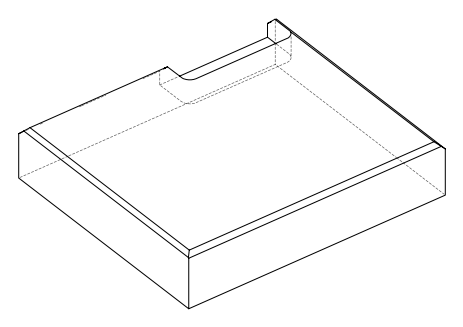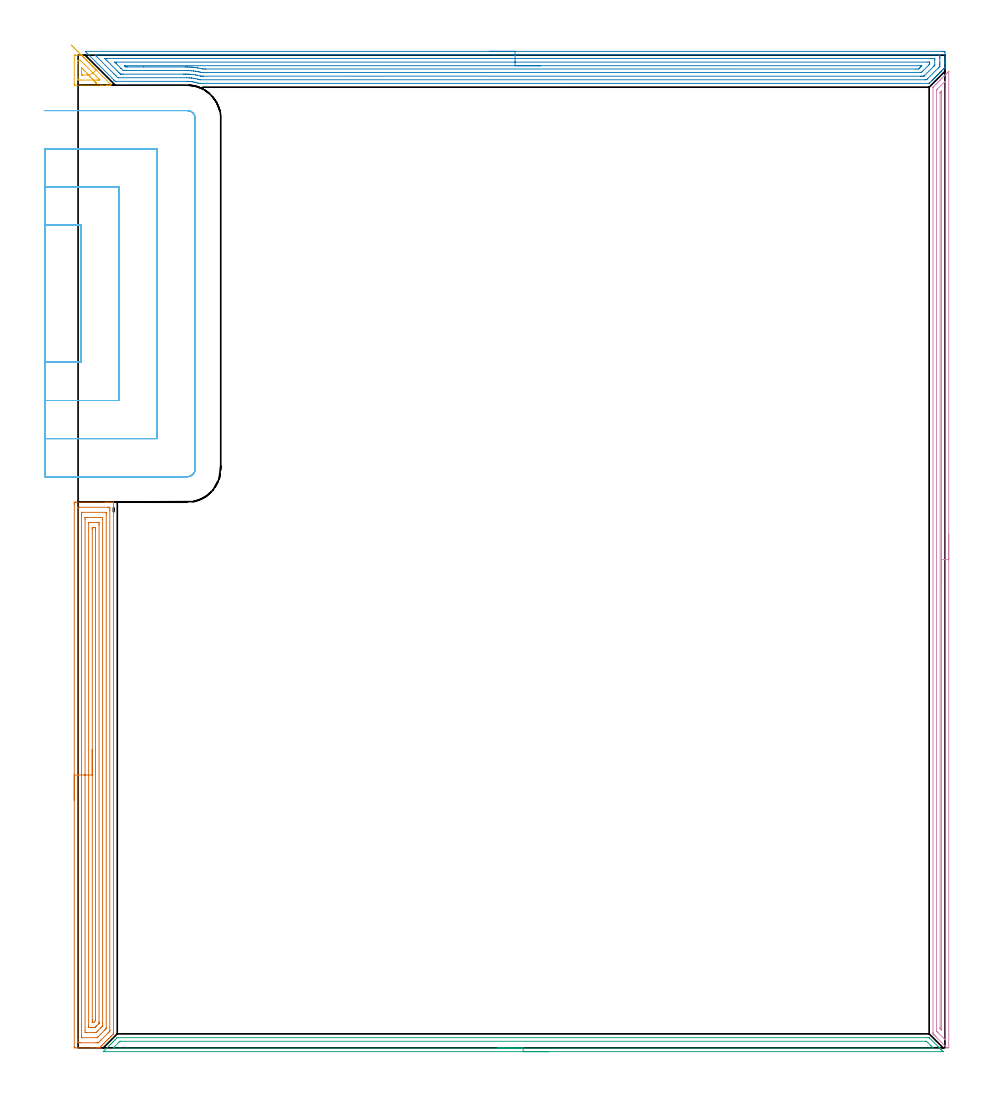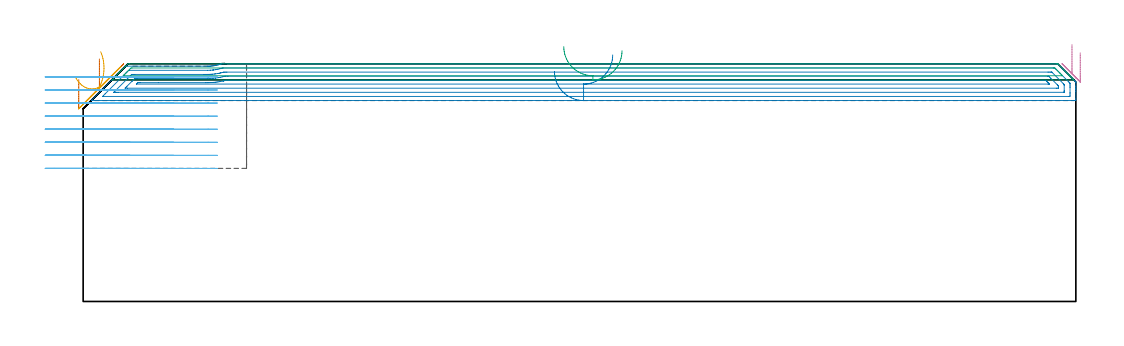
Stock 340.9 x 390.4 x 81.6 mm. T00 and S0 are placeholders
(PLAN: 6 operations, 1 tool changes, 60.1 min)
(1 AREA_MILL | FG_CHAMFER_SURFACE | UGT0205_001 | 10.5 min | 26312 mm3)
(2 AREA_MILL_1 | FG_CHAMFER_SURFACE_1 | UGT0205_001 | 13.44 min | 27036 mm3)
(3 AREA_MILL_2 | FG_CHAMFER_SURFACE_2 | UGT0205_001 | 5.4 min | 4955 mm3)
(4 AREA_MILL_3 | FG_CHAMFER_SURFACE_3 | UGT0205_001 | 9.24 min | 7244 mm3)
(5 AREA_MILL_4 | FG_CHAMFER_SURFACE_4 | UGT0205_001 | 0.56 min | 1386 mm3)
(6 MILL_SLOT | SLOT_PARTIAL_RECTANGULAR | UGT0201_094 | Follow Part, ap 5, ae 75% | 20.94 min | 325899 mm3)
(TOOL UGT0205_001 | Chamfer Mill 20 x 3 x 45 deg. | D20 FL50 Z2)
(TOOL UGT0201_094 | End mill 20 mm | D20 FL38 Z4)
(OP 1 AREA_MILL)
G17 G21 G94 G90
T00 M6
G54
G17 G0 G90 X-1.5 Y97.3 S1061 M3
G43 Z91.6 H0
Z76.2
G94 G1 Y97.338 Z75.328 F250.
Y97.452 Z74.464
Y97.641 Z73.612
Y97.903 Z72.78
Y98.237 Z71.974
Y98.64 Z71.2
Y99.108 Z70.464
Y99.64 Z69.772
Y100.229 Z69.129
Y100.872 Z68.54
Y101.564 Z68.009
Y102.3 Z67.54
Y103.074 Z67.137
Y103.88 Z66.803
Y104.712 Z66.541
Y105.564 Z66.352
Y106.428 Z66.238
Y107.3 Z66.2
Y213.675
X-1.499 Y213.99 Z66.201
X-1.494 Y214.562 Z66.204
X-1.492 Y214.593 Z66.206
X-0.923 Y214.6 Z66.774
X10.652 Z78.346
X11.216 Z78.912
X11.542 Z79.239
X12.106 Z79.802
X12.433 Z80.128
X13.087 Z80.786
X13.477 Z81.176
X13.854 Y214.593 Z81.545
X13.897 Y214.59 Z81.588
X13.9 Y214.436 Z81.6
Y5.967
X13.898 Y5.505 Z81.587
X13.786 Y5.385 Z81.484
X13.032 Y4.632 Z80.732
X12.73 Y4.328 Z80.425
X12.138 Y3.738 Z79.838
X11.839 Y3.437 Z79.535
X11.246 Y2.846 Z78.946
X10.949 Y2.547 Z78.644
X10.355 Y1.955 Z78.055
X10.058 Y1.656 Z77.754
X9.465 Y1.065 Z77.165
X9.168 Y0.766 Z76.863
X8.704 Y0.303 Z76.402
X8.564 Y0.164 Z76.263
X8.426 Y0.031 Z76.125
X8.402 Y0.01 Z76.101
X8.099 Y0. Z75.798
X7.744 Z75.444
X7.09 Z74.785
X5.873 Z73.57
X5.31 Z73.004
X-1.206 Y0.001 Z66.492
X-1.492 Y0.01 Z66.206
X-1.499 Y0.295 Z66.199
Y0.318
X-1.5 Y107.3 Z66.2
X-0.086 Z67.614
Y212.257
X-0.085 Y212.31 Z67.615
X-0.082 Y212.416 Z67.618
X-0.075 Y212.59 Z67.625
X-0.033 Y212.592 Z67.667
X0.464 Y212.599 Z68.164
X11.542 Z79.242
X12.041 Y212.597 Z79.741
X12.433 Y212.59 Z80.133
X12.479 Y212.204 Z80.179
X12.482 Y212.155 Z80.182
X12.486 Y211.311 Z80.186
Y211.258
X12.485 Y6.807 Z80.185
X12.484 Y6.754 Z80.184
X12.479 Y6.649 Z80.179
X12.468 Y6.53 Z80.168
X12.433 Y6.491 Z80.133
X12.174 Y6.226 Z79.874
X11.917 Y5.967 Z79.617
X11.73 Y5.779 Z79.43
X9.055 Y3.105 Z76.755
X8.346 Y2.396 Z76.046
X8.162 Y2.214 Z75.862
X7.981 Y2.039 Z75.681
X7.948 Y2.01 Z75.648
X7.919 Y2.006 Z75.619
X7.857 Y2.003 Z75.557
X7.733 Y2.001 Z75.433
X7.485 Y2. Z75.185
X0.858 Y2.001 Z68.558
X0.359 Y2.003 Z68.059
X-0.033 Y2.01 Z67.667
X-0.079 Y2.396 Z67.621
X-0.082 Y2.445 Z67.618
X-0.086 Y3.289 Z67.614
Y3.342
Y107.3
X1.328 Z69.028
X1.329 Y209.946 Z69.029
X1.33 Y210.418 Z69.03
X1.332 Y210.523 Z69.032
X1.335 Y210.574 Z69.035
X1.339 Y210.59 Z69.039
X1.386 Y210.593 Z69.086
X1.568 Y210.599 Z69.268
X10.833 Z78.533
X10.954 Y210.596 Z78.654
X11.049 Y210.59 Z78.749
X11.066 Y210.587 Z78.766
X11.068 Y210.581 Z78.768
X11.07 Y210.559 Z78.77
X11.071 Y210.418 Z78.771
X11.072 Y209.998 Z78.772
X11.071 Y7.753 Z78.771
X11.069 Y7.648 Z78.769
X11.066 Y7.596 Z78.766
X11.063 Y7.575 Z78.763
X11.049 Y7.558 Z78.749
X10.951 Y7.453 Z78.651
X10.652 Y7.151 Z78.352
X10.507 Y7.006 Z78.207
X7.832 Y4.331 Z75.532
X7.682 Y4.182 Z75.382
X7.563 Y4.065 Z75.263
X7.518 Y4.025 Z75.218
X7.5 Y4.011 Z75.2
X7.452 Y4.008 Z75.152
X7.27 Y4.001 Z74.97
X1.567 Z69.267
X1.446 Y4.003 Z69.146
X1.35 Y4.01 Z69.05
X1.334 Y4.013 Z69.034
X1.332 Y4.019 Z69.032
X1.33 Y4.041 Z69.03
X1.329 Y4.182 Z69.029
Y4.602
X1.328 Y107.3 Z69.028
X2.743 Z70.443
Y207.74
X2.747 Y208.524 Z70.447
X2.749 Y208.577 Z70.449
X2.756 Y208.59 Z70.456
X2.779 Y208.593 Z70.479
X2.886 Y208.597 Z70.586
X3.1 Y208.599 Z70.8
X3.529 Y208.6 Z71.229
X8.904 Z76.604
X9.314 Y208.597 Z77.014
X9.518 Y208.594 Z77.218
X9.62 Y208.59 Z77.32
X9.651 Y208.578 Z77.351
X9.657 Y207.74 Z77.357
Y9.538
X9.653 Y8.755 Z77.353
X9.65 Y8.646 Z77.35
X9.642 Y8.603 Z77.342
X9.602 Y8.558 Z77.302
X9.53 Y8.482 Z77.23
X9.421 Y8.37 Z77.121
X9.283 Y8.232 Z76.983
X8.871 Y7.82 Z76.571
X7.911 Y6.86 Z75.611
X7.499 Y6.45 Z75.199
X7.09 Y6.048 Z74.79
X7.048 Y6.009 Z74.748
X6.167 Y6. Z73.867
X3.496 Z71.196
X3.086 Y6.003 Z70.786
X2.882 Y6.006 Z70.582
X2.78 Y6.01 Z70.48
X2.749 Y6.022 Z70.449
X2.743 Y6.86 Z70.443
Y107.3
X4.157 Z71.857
Y206.217
X4.159 Y206.481 Z71.859
X4.162 Y206.555 Z71.862
X4.165 Y206.591 Z71.865
X4.179 Y206.593 Z71.879
X4.258 Y206.597 Z71.958
X4.419 Y206.6 Z72.119
X4.666 Z72.366
X7.337 Z75.037
X7.981 Y206.599 Z75.681
X8.23 Y206.597 Z75.93
X8.239 Y206.589 Z75.939
X8.241 Y206.586 Z75.941
X8.243 Y205.954 Z75.943
Y205.692
Y10.168
X8.242 Y9.853 Z75.942
X8.238 Y9.696 Z75.938
X8.236 Y9.66 Z75.936
X8.217 Y9.627 Z75.917
X8.138 Y9.538 Z75.838
X8.06 Y9.459 Z75.76
X7.981 Y9.379 Z75.681
X7.247 Y8.646 Z74.947
X7.09 Y8.489 Z74.79
X6.721 Y8.123 Z74.421
X6.646 Y8.052 Z74.346
X6.599 Y8.011 Z74.299
X6.521 Y8.008 Z74.221
X6.2 Y8.002 Z73.9
X5.953 Y8. Z73.653
X5.063 Z72.763
X4.419 Y8.001 Z72.119
X4.17 Y8.003 Z71.87
X4.161 Y8.011 Z71.861
X4.159 Y8.014 Z71.859
X4.157 Y8.646 Z71.857
Y8.909
Y107.3
X5.571 Z73.271
Y203.907
X5.572 Y204.169 Z73.272
X5.575 Y204.484 Z73.275
X5.578 Y204.561 Z73.278
X5.581 Y204.59 Z73.281
X5.627 Y204.593 Z73.327
X5.772 Y204.598 Z73.472
X6.2 Y204.599 Z73.9
X6.664 Y204.597 Z74.364
X6.797 Y204.59 Z74.497
X6.822 Y204.585 Z74.522
X6.824 Y204.539 Z74.524
X6.827 Y204.433 Z74.527
X6.828 Y204.169 Z74.528
X6.829 Y203.538 Z74.529
X6.828 Y11.587 Z74.528
X6.827 Y11.324 Z74.527
X6.823 Y10.699 Z74.523
X6.576 Y10.431 Z74.276
X6.389 Y10.241 Z74.089
X6.2 Y10.055 Z73.9
X6.16 Y10.019 Z73.86
X6.121 Y10.01 Z73.821
X6.025 Y10.007 Z73.725
X5.736 Y10.003 Z73.436
X5.603 Y10.01 Z73.303
X5.578 Y10.015 Z73.278
X5.576 Y10.061 Z73.276
X5.573 Y10.167 Z73.273
X5.572 Y10.431 Z73.272
X5.571 Y11.062 Z73.271
Y107.3
Y108.172 Z73.309
Y109.036 Z73.423
Y109.888 Z73.612
Y110.72 Z73.874
Y111.526 Z74.208
Y112.3 Z74.611
Y113.036 Z75.08
Y113.728 Z75.611
Y114.371 Z76.2
Y114.96 Z76.843
Y115.492 Z77.535
Y115.96 Z78.271
Y116.363 Z79.045
Y116.697 Z79.851
Y116.959 Z80.683
Y117.148 Z81.535
Y117.262 Z82.4
Y117.3 Z83.271
G0 Z91.6
M5
M2
(OP 2 AREA_MILL_1)
G17 G21 G94 G90
T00 M6
G54
G17 G0 G90 X161.85 Y391.9 S1061 M3
G43 Z91.6 H0
Z79.
G94 G1 X161.888 Z78.128 F250.
X162.002 Z77.264
X162.191 Z76.412
X162.453 Z75.58
X162.787 Z74.774
X163.19 Z74.
X163.659 Z73.264
X164.19 Z72.572
X164.779 Z71.929
X165.422 Z71.34
X166.114 Z70.809
X166.85 Z70.34
X167.624 Z69.937
X168.43 Z69.603
X169.262 Z69.341
X170.114 Z69.152
X170.978 Z69.038
X171.85 Z69.
X339.743
X340.28 Y391.898 Z69.002
X340.81 Y391.894 Z69.004
X340.892 Y391.891 Z69.006
X340.9 Y391.367 Z69.529
Y388.705 Z72.189
Y388.163 Z72.734
Y387.818 Z73.078
Y387.276 Z73.621
Y386.931 Z73.964
Y385.637 Z75.262
X340.899 Y385.6 Z75.298
X340.897 Y385.508 Z75.389
X340.875 Y385.478 Z75.42
X340.62 Y385.22 Z75.68
X340.495 Y385.095 Z75.805
X340.114 Y384.713 Z76.184
X339.626 Y384.226 Z76.674
X339.386 Y383.985 Z76.913
X339.228 Y383.825 Z77.07
X339.069 Y383.668 Z77.23
X338.939 Y383.538 Z77.36
X338.784 Y383.382 Z77.513
X338.629 Y383.228 Z77.67
X338.492 Y383.091 Z77.806
X338.34 Y382.938 Z77.957
X338.188 Y382.787 Z78.111
X338.046 Y382.645 Z78.253
X337.897 Y382.495 Z78.401
X337.748 Y382.347 Z78.551
X337.599 Y382.198 Z78.7
X337.453 Y382.051 Z78.845
X337.307 Y381.906 Z78.992
X337.152 Y381.751 Z79.147
X337.009 Y381.607 Z79.288
X336.867 Y381.465 Z79.432
X336.705 Y381.304 Z79.593
X336.566 Y381.164 Z79.732
X336.426 Y381.025 Z79.873
X336.259 Y380.858 Z80.04
X336.122 Y380.72 Z80.176
X335.985 Y380.584 Z80.313
X335.812 Y380.411 Z80.487
X334.918 Y379.517 Z81.38
X334.752 Y379.356 Z81.541
X334.695 Y379.304 Z81.589
X334.472 Y379.3 Z81.6
X48.039 Y379.307 Z81.593
X47.428 Z81.583
X47.377 Y379.315 Z81.576
X47.203 Y379.372 Z81.523
X46.827 Y379.496 Z81.401
X46.379 Y379.627 Z81.27
X46.31 Y379.645 Z81.252
X45.933 Y379.74 Z81.158
X45.486 Y379.838 Z81.06
X45.04 Y379.918 Z80.979
X44.572 Y379.987 Z80.912
X44.147 Y380.034 Z80.863
X43.7 Y380.067 Z80.825
X43.629 Y380.07 Z80.821
X43.313 Y380.086 Z80.808
X43.254 Y380.089 Z80.805
X43.075 Y380.09 Z80.797
X42.761 Y380.098 Z80.801
X15.036 Y380.1 Z80.8
X14.599 Y380.106 Z80.792
X14.534 Y380.168 Z80.73
X14.18 Y380.519 Z80.38
X14.143 Y380.557 Z80.342
X2.974 Y391.726 Z69.172
X2.891 Y391.811 Z69.087
X2.814 Y391.891 Z69.005
X2.93 Y391.898 Z69.002
X2.974 Y391.9 Z69.
X171.85
Y390.486 Z70.414
X338.487
X338.89 Y390.48 Z70.42
X338.897 Y390.078 Z70.822
X338.899 Y389.593 Z71.307
X338.9 Y389.188 Z71.712
Y387.414 Z73.486
X338.899 Y386.931 Z73.969
X338.898 Y386.528 Z74.372
X338.89 Y386.044 Z74.856
X338.884 Y385.946 Z74.954
X338.823 Y385.879 Z75.021
X338.742 Y385.795 Z75.105
X338.492 Y385.542 Z75.358
X338.299 Y385.349 Z75.551
X334.025 Y381.076 Z79.824
X333.844 Y380.899 Z80.001
X333.658 Y380.72 Z80.18
X333.131 Y380.714 Z80.186
X48.097 Y380.721 Z80.179
X47.875 Y380.728 Z80.172
X47.612 Y380.801 Z80.099
X47.203 Y380.913 Z79.987
X46.937 Y380.984 Z79.916
X46.31 Y381.132 Z79.768
X45.79 Y381.237 Z79.663
X45.416 Y381.302 Z79.598
X44.733 Y381.399 Z79.501
X44.621 Y381.412 Z79.488
X44.523 Y381.421 Z79.479
X43.757 Y381.481 Z79.419
X43.629 Y381.487 Z79.413
X42.757 Y381.513 Z79.387
X15.93 Y381.515 Z79.385
X15.836 Y381.517 Z79.383
X15.654 Y381.521 Z79.379
X15.554 Y381.607 Z79.293
X15.036 Y382.115 Z78.785
X14.655 Y382.495 Z78.405
X14.143 Y383.007 Z77.893
X7.558 Y389.593 Z71.307
X6.995 Y390.159 Z70.741
X6.682 Y390.48 Z70.42
X6.989 Y390.486 Z70.414
X171.85
Y389.072 Z71.828
X336.705 Y389.071 Z71.829
X336.828 Y389.069 Z71.831
X336.872 Y389.067 Z71.833
X336.889 Y389.065 Z71.835
X336.892 Y389.027 Z71.873
X336.896 Y388.899 Z72.001
X336.899 Y388.705 Z72.195
X336.9 Y388.512 Z72.388
X336.899 Y386.739 Z74.161
X336.894 Y386.545 Z74.355
X336.89 Y386.418 Z74.482
X336.843 Y386.354 Z74.546
X336.705 Y386.206 Z74.694
X336.624 Y386.124 Z74.776
X336.545 Y386.044 Z74.856
X332.744 Y382.243 Z78.657
X332.67 Y382.172 Z78.728
X332.639 Y382.145 Z78.755
X332.625 Y382.136 Z78.764
X332.601 Y382.134 Z78.766
X332.238 Y382.13 Z78.77
X331.713 Y382.129 Z78.771
X331.344
X49.352 Y382.136 Z78.764
X48.99 Y382.137 Z78.763
X48.454 Y382.14 Z78.76
X48.28 Y382.143 Z78.757
X48.097 Y382.189 Z78.711
X47.306 Y382.393 Z78.507
X47.203 Y382.418 Z78.482
X46.874 Y382.495 Z78.405
X46.31 Y382.605 Z78.295
X46.174 Y382.63 Z78.27
X45.416 Y382.742 Z78.158
X45.128 Y382.781 Z78.119
X44.523 Y382.841 Z78.059
X44.144 Y382.871 Z78.029
X43.629 Y382.899 Z78.001
X43.208 Y382.913 Z77.987
X42.736 Y382.921 Z77.979
X42.302 Y382.925 Z77.975
X41.842 Y382.927 Z77.973
X41.406
X17.717 Y382.929 Z77.971
X17.279 Y382.93 Z77.97
X16.823 Y382.933 Z77.967
X16.676 Y382.935 Z77.965
X16.525 Y383.083 Z77.817
X16.219 Y383.382 Z77.518
X15.93 Y383.669 Z77.231
X15.33 Y384.269 Z76.631
X11.462 Y388.137 Z72.763
X10.896 Y388.705 Z72.195
X10.569 Y389.038 Z71.862
X10.552 Y389.065 Z71.835
X10.569 Y389.066 Z71.834
X11.095 Y389.07 Z71.83
X11.462 Y389.071 Z71.829
X11.987 Y389.072 Z71.828
X171.85
Y387.657 Z73.243
X334.187
X334.801 Y387.654 Z73.246
X334.871 Y387.652 Z73.248
X334.887 Y387.651 Z73.249
X334.891 Y387.634 Z73.266
X334.895 Y387.582 Z73.318
X334.898 Y387.371 Z73.529
X334.9 Y386.949 Z73.951
X334.899 Y386.931 Z73.969
X334.894 Y386.877 Z74.023
X334.89 Y386.852 Z74.048
X334.87 Y386.828 Z74.072
X334.79 Y386.742 Z74.158
X334.664 Y386.613 Z74.287
X334.505 Y386.454 Z74.446
X332.279 Y384.228 Z76.672
X331.834 Y383.783 Z77.117
X331.669 Y383.621 Z77.279
X331.607 Y383.564 Z77.336
X331.59 Y383.551 Z77.349
X331.572 Y383.548 Z77.352
X331.527 Y383.545 Z77.355
X331.344 Y383.543 Z77.357
X331.182
X49.715 Y383.55 Z77.35
X48.99 Y383.552 Z77.348
X48.817 Y383.554 Z77.346
X48.639 Y383.561 Z77.339
X48.097 Y383.692 Z77.208
X47.686 Y383.789 Z77.111
X47.203 Y383.893 Z77.007
X46.567 Y384.014 Z76.886
X46.31 Y384.055 Z76.845
X45.513 Y384.173 Z76.727
X45.416 Y384.184 Z76.716
X44.546 Y384.269 Z76.631
X44.523 Y384.271 Z76.629
X43.629 Y384.32 Z76.58
X43.576 Y384.322 Z76.578
X42.736 Y384.34 Z76.56
X42.664
X18.536 Y384.343 Z76.557
X17.717 Y384.35 Z76.55
X16.893 Y385.156 Z75.744
X16.823 Y385.225 Z75.675
X15.036 Y387.012 Z73.888
X14.684 Y387.367 Z73.533
X14.512 Y387.544 Z73.356
X14.429 Y387.631 Z73.269
X14.419 Y387.651 Z73.249
X15.199 Y387.657 Z73.243
X171.85
Y386.243 Z74.657
X331.344
X331.545 Y386.242 Z74.658
X331.679 Y386.24 Z74.66
X331.785 Y386.236 Z74.664
X331.821 Y386.23 Z74.67
X331.788 Y386.195 Z74.705
X331.643 Y386.044 Z74.856
X331.495 Y385.894 Z75.006
X331.344 Y385.742 Z75.158
X331.05 Y385.449 Z75.451
X330.753 Y385.156 Z75.744
X330.599 Y385.009 Z75.891
X330.546 Y384.964 Z75.936
X329.557 Y384.957 Z75.943
X50.077 Y384.964 Z75.936
X49.884 Y384.965 Z75.935
X49.177 Y384.971 Z75.929
X48.99 Y384.976 Z75.924
X48.23 Y385.156 Z75.744
X48.097 Y385.185 Z75.715
X48.06 Y385.193 Z75.707
X47.203 Y385.357 Z75.543
X46.956 Y385.402 Z75.498
X46.31 Y385.498 Z75.402
X45.908 Y385.555 Z75.345
X45.416 Y385.607 Z75.293
X44.914 Y385.655 Z75.245
X44.523 Y385.683 Z75.217
X43.959 Y385.716 Z75.184
X43.629 Y385.73 Z75.17
X43.035 Y385.746 Z75.154
X42.736 Y385.751 Z75.149
X42.133 Y385.755 Z75.145
X25.825 Y385.756 Z75.144
X19.504 Y385.758 Z75.142
X18.895 Y385.761 Z75.139
X18.76 Y385.764 Z75.136
X18.61 Y385.896 Z75.004
X18.459 Y386.044 Z74.856
X18.307 Y386.2 Z74.7
X18.274 Y386.236 Z74.664
X18.29 Y386.238 Z74.662
X18.343 Y386.241 Z74.659
X18.41 Y386.243 Z74.657
X171.85
X172.722 Z74.695
X173.587 Z74.809
X174.438 Z74.998
X175.27 Z75.26
X176.076 Z75.594
X176.85 Z75.997
X177.586 Z76.465
X178.278 Z76.996
X178.921 Z77.586
X179.51 Z78.229
X180.042 Z78.921
X180.51 Z79.657
X180.913 Z80.431
X181.247 Z81.237
X181.509 Z82.069
X181.698 Z82.92
X181.812 Z83.785
X181.85 Z84.657
G0 Z91.6
M5
M2
(OP 3 AREA_MILL_2)
G17 G21 G94 G90
T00 M6
G54
G17 G0 G90 X185.05 Y-1.5 S1061 M3
G43 Z91.6 H0
Z86.1
G94 G1 X185.012 Z85.228 F250.
X184.898 Z84.364
X184.709 Z83.512
X184.447 Z82.68
X184.113 Z81.874
X183.71 Z81.1
X183.241 Z80.364
X182.71 Z79.672
X182.121 Z79.029
X181.478 Z78.44
X180.786 Z77.908
X180.05 Z77.44
X179.276 Z77.037
X178.47 Z76.703
X177.638 Z76.441
X176.786 Z76.252
X175.921 Z76.138
X175.05 Z76.1
X10.082 Y-1.499 Z76.101
X10.038 Y-1.498 Z76.102
X9.915 Y-1.491 Z76.106
X9.99 Y-1.412 Z76.186
X10.082 Y-1.317 Z76.281
X11.115 Y-0.285 Z77.315
X12.205 Y0.806 Z78.404
X12.317 Y0.919 Z78.515
X12.65 Y1.25 Z78.85
X12.863 Y1.463 Z79.063
X13.093 Y1.694 Z79.292
X13.211 Y1.813 Z79.409
X13.577 Y2.177 Z79.777
X13.736 Y2.337 Z79.936
X14.274 Y2.876 Z80.471
X14.553 Y3.153 Z80.753
X14.61 Y3.21 Z80.81
X15.325 Y3.925 Z81.523
X15.405 Y4.002 Z81.58
X15.894 Y4. Z81.6
X334.206
X334.695 Y4.002 Z81.58
X334.776 Y3.925 Z81.523
X338.191 Y0.511 Z78.107
X338.297 Y0.403 Z78.003
X338.379 Y0.321 Z77.921
X338.487 Y0.215 Z77.811
X338.59 Y0.11 Z77.71
X338.677 Y0.023 Z77.623
X338.783 Y-0.081 Z77.515
X338.884 Y-0.184 Z77.416
X338.975 Y-0.275 Z77.325
X339.078 Y-0.377 Z77.219
X339.177 Y-0.477 Z77.123
X339.273 Y-0.573 Z77.027
X339.374 Y-0.672 Z76.924
X339.471 Y-0.77 Z76.829
X339.571 Y-0.871 Z76.729
X339.67 Y-0.968 Z76.628
X340.112 Y-1.412 Z76.188
X340.167 Y-1.47 Z76.129
X340.183 Y-1.494 Z76.104
X340.167 Y-1.5 Z76.1
X175.05
Y-0.086 Z77.514
X14.11
X13.781 Y-0.081 Z77.519
X13.939 Y0.085 Z77.685
X14.105 Y0.256 Z77.856
X15.894 Y2.044 Z79.644
X16.165 Y2.311 Z79.911
X16.442 Y2.581 Z80.181
X16.783 Y2.586 Z80.186
X333.307
X333.658 Y2.581 Z80.181
X334.206 Y2.043 Z79.643
X335.444 Y0.806 Z78.406
X335.994 Y0.253 Z77.853
X336.319 Y-0.081 Z77.519
X335.999 Y-0.086 Z77.514
X175.05
X174.178 Z77.552
X173.313 Z77.666
X172.462 Z77.855
X171.63 Z78.117
X170.824 Z78.451
X170.05 Z78.854
X169.314 Z79.323
X168.622 Z79.854
X167.979 Z80.443
X167.389 Z81.086
X166.858 Z81.778
X166.39 Z82.514
X165.987 Z83.288
X165.653 Z84.094
X165.391 Z84.926
X165.202 Z85.778
X165.088 Z86.643
X165.05 Z87.514
G0 Z91.6
M5
M2
(OP 4 AREA_MILL_3)
G17 G21 G94 G90
T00 M6
G54
G17 G0 G90 X342.4 Y202. S1061 M3
G43 Z91.6 H0
Z85.4
G94 G1 Y201.962 Z84.528 F250.
Y201.848 Z83.664
Y201.659 Z82.812
Y201.397 Z81.98
Y201.063 Z81.174
Y200.66 Z80.4
Y200.191 Z79.664
Y199.66 Z78.972
Y199.071 Z78.329
Y198.428 Z77.74
Y197.736 Z77.208
Y197. Z76.74
Y196.226 Z76.337
Y195.42 Z76.003
Y194.588 Z75.741
Y193.736 Z75.552
Y192.872 Z75.438
Y192. Z75.4
Y0.183
X342.398 Y0.111 Z75.402
X342.391 Y0.001 Z75.405
X341.75 Z76.048
X341.725 Y0.003 Z76.073
X341.704 Y0.007 Z76.093
X341.665 Y0.034 Z76.133
X341.504 Y0.194 Z76.292
X340.771 Y0.929 Z77.029
X337.537 Y4.162 Z80.261
X337.492 Y4.208 Z80.307
X337.29 Y4.409 Z80.509
X337.243 Y4.456 Z80.554
X337.194 Y4.506 Z80.605
X337. Y4.699 Z80.799
X336.949 Y4.75 Z80.848
X336.896 Y4.804 Z80.903
X336.711 Y4.989 Z81.088
X336.655 Y5.044 Z81.142
X336.597 Y5.102 Z81.201
X336.269 Y5.431 Z81.53
X336.213 Y5.49 Z81.587
X336.207 Y5.5 Z81.593
X336.2 Y5.996 Z81.6
Y377.557
X336.204 Y377.796 Z81.59
X336.208 Y377.811 Z81.586
X336.403 Y378.004 Z81.395
X336.522 Y378.122 Z81.278
X337.096 Y378.698 Z80.7
X337.298 Y378.898 Z80.501
X337.368 Y378.968 Z80.432
X337.977 Y379.579 Z79.819
X338.214 Y379.814 Z79.586
X338.859 Y380.461 Z78.937
X339.06 Y380.66 Z78.74
X339.087 Y380.687 Z78.713
X339.741 Y381.342 Z78.056
X339.906 Y381.506 Z77.894
X339.981 Y381.581 Z77.819
X340.623 Y382.224 Z77.175
X340.752 Y382.352 Z77.048
X340.875 Y382.475 Z76.925
X341.063 Y382.665 Z76.734
X341.172 Y382.773 Z76.625
X341.769 Y383.369 Z76.03
X341.945 Y383.546 Z75.852
X342.322 Y383.922 Z75.477
X342.366 Y383.965 Z75.433
X342.386 Y383.981 Z75.413
X342.393 Y383.983 Z75.407
X342.398 Y383.973 Z75.402
X342.4 Y383.965 Z75.4
Y383.961
Y192.
X340.986 Z76.814
X340.985 Y3.313 Z76.815
X340.984 Y3.204 Z76.816
X340.983 Y3.178 Z76.817
X340.982 Y3.177 Z76.818
X340.975 Y3.18 Z76.825
X340.95 Y3.201 Z76.85
X340.927 Y3.223 Z76.873
X338.154 Y5.996 Z79.646
X337.882 Y6.271 Z79.918
X337.698 Y6.46 Z80.102
X337.632 Y6.53 Z80.168
X337.621 Y6.56 Z80.179
X337.619 Y6.608 Z80.181
X337.615 Y6.811 Z80.185
Y376.215
X337.619 Y376.623 Z80.181
X337.621 Y376.724 Z80.179
X337.627 Y376.766 Z80.173
X337.653 Y376.794 Z80.147
X337.748 Y376.895 Z80.052
X337.959 Y377.11 Z79.841
X340.855 Y380.004 Z76.945
X340.953 Y380.097 Z76.847
X340.972 Y380.112 Z76.828
X340.979 Y380.115 Z76.821
X340.98 Y380.076 Z76.82
X340.985 Y379.872 Z76.815
X340.986 Y192. Z76.814
X339.572 Z78.228
X339.571 Y7.51 Z78.229
X339.568 Y7.234 Z78.232
X339.565 Y7.053 Z78.235
X339.563 Y7.047 Z78.237
X339.551 Y7.056 Z78.249
X339.517 Y7.085 Z78.283
X339.459 Y7.141 Z78.341
X339.3 Y7.301 Z78.5
X339.063 Y7.547 Z78.737
X339.035 Y7.576 Z78.765
X339.033 Y7.62 Z78.767
X339.03 Y7.693 Z78.77
X339.029 Y7.785 Z78.771
Y8.06
Y375.321
X339.03 Y375.595 Z78.77
X339.033 Y375.688 Z78.767
X339.035 Y375.718 Z78.765
X339.046 Y375.735 Z78.754
X339.078 Y375.772 Z78.722
X339.3 Y376. Z78.5
X339.407 Y376.107 Z78.393
X339.516 Y376.215 Z78.284
X339.538 Y376.234 Z78.262
X339.56 Y376.251 Z78.24
X339.565 Y376.215 Z78.235
X339.569 Y376.046 Z78.231
X339.571 Y375.941 Z78.229
X339.572 Y192. Z78.228
Y191.128 Z78.266
Y190.263 Z78.38
Y189.412 Z78.569
Y188.58 Z78.831
Y187.774 Z79.165
Y187. Z79.568
Y186.264 Z80.037
Y185.572 Z80.568
Y184.929 Z81.157
Y184.34 Z81.801
Y183.808 Z82.493
Y183.34 Z83.228
Y182.937 Z84.002
Y182.603 Z84.808
Y182.341 Z85.64
Y182.152 Z86.492
Y182.038 Z87.357
Y182. Z88.228
G0 Z91.6
M5
M2
(OP 5 AREA_MILL_4)
G17 G21 G94 G90
T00 M6
G54
G17 G0 G90 X-2.74 Y394.442 S1061 M3
G43 Z91.6 H0
Z77.204
G94 G1 X-2.362 Y394.064 Z76.514 F250.
X-1.944 Y393.645 Z75.874
X-1.487 Y393.189 Z75.287
X-0.996 Y392.698 Z74.759
X-0.474 Y392.176 Z74.294
X0.075 Y391.627 Z73.895
X0.646 Y391.056 Z73.565
X1.235 Y390.467 Z73.306
X1.838 Y389.864 Z73.121
X2.45 Y389.252 Z73.011
X3.066 Y388.636 Z72.977
X3.682 Y388.02 Z73.02
X4.293 Y387.408 Z73.137
X4.895 Y386.807 Z73.33
X5.482 Y386.219 Z73.596
X6.051 Y385.651 Z73.934
X6.597 Y385.105 Z74.34
X7.116 Y384.586 Z74.812
X12.538 Y379.163 Z80.235
X12.675 Y379.025 Z80.371
X12.922 Y378.769 Z80.622
X12.917 Y378.719 Z80.617
X12.905 Y378.669 Z80.604
X12.885 Y378.61 Z80.583
X12.813 Y378.6 Z80.512
X12.517 Z80.216
X11.964 Z79.663
X11.49 Z79.186
X11.254 Z78.95
X9.476 Z77.174
X8.825 Z76.519
X-1.276 Y378.601 Z66.421
X-1.491 Y378.61 Z66.205
X-1.499 Y378.824 Z66.199
X-1.5 Y379.163 Z66.2
Y390.112
X-1.497 Y390.281 Z66.203
X-1.491 Y390.398 Z66.206
X-1.186 Y390.4 Z66.511
X-0.949 Z66.747
X0.65 Z68.35
X1.272 Z68.972
X1.295 Z68.994
X1.302 Y390.398 Z69.001
X1.568 Y390.133 Z69.266
X1.716 Y389.985 Z69.413
X7.116 Y384.586 Z74.812
X7.028 Y384.5 Z74.728
X5.89 Y383.36 Z73.59
X7.048 Y382.203 Z74.748
X7.419 Y381.832 Z75.119
X7.936 Y381.31 Z75.636
X8.297 Y380.942 Z75.997
X8.6 Y380.61 Z76.3
X8.275 Y380.603 Z75.975
X7.936 Y380.601 Z75.636
X7.389 Y380.6 Z75.089
X0.828 Y380.601 Z68.528
X0.278 Y380.603 Z67.978
X-0.061 Y380.61 Z67.639
X-0.084 Y380.942 Z67.616
X-0.085 Y380.966 Z67.615
X-0.086 Y381.832 Z67.614
Y387.168
X-0.084 Y388.058 Z67.616
Y388.081
X-0.061 Y388.39 Z67.639
X0.276 Y388.395 Z67.976
X0.828 Y388.39 Z68.528
X1.182 Y388.058 Z68.882
X1.716 Y387.532 Z69.416
X2.082 Y387.168 Z69.782
X2.605 Y386.646 Z70.305
X5.89 Y383.36 Z73.59
X4.186 Y382.61 Z71.886
X4.138 Y382.606 Z71.838
X3.977 Y382.602 Z71.677
X3.735 Y382.6 Z71.435
X3.614 Z71.314
X1.837 Z69.537
X1.716 Y382.601 Z69.416
X1.595 Y382.603 Z69.295
X1.355 Y382.61 Z69.055
X1.334 Y382.62 Z69.034
X1.332 Y382.633 Z69.032
X1.33 Y382.666 Z69.03
X1.329 Y382.721 Z69.029
Y383.109
X1.33 Y384.887 Z69.03
X1.334 Y385.389 Z69.034
X1.335 Y385.44 Z69.035
X1.401 Y385.389 Z69.101
X1.716 Y385.081 Z69.416
X2.301 Y384.5 Z70.001
X2.605 Y384.196 Z70.305
X3.494 Y383.307 Z71.194
X4.079 Y382.721 Z71.779
X4.163 Y382.635 Z71.863
X4.186 Y382.61 Z71.886
X4.658 Y382.09 Z72.403
X5.097 Y381.606 Z72.98
X5.502 Y381.16 Z73.612
X5.868 Y380.757 Z74.294
X6.192 Y380.4 Z75.021
X6.473 Y380.091 Z75.787
X6.707 Y379.833 Z76.586
X6.894 Y379.627 Z77.413
X7.032 Y379.475 Z78.261
X7.12 Y379.378 Z79.124
X7.156 Y379.338 Z79.995
X7.142 Y379.354 Z80.867
X7.076 Y379.426 Z81.734
X6.96 Y379.554 Z82.589
X6.795 Y379.736 Z83.426
X6.581 Y379.972 Z84.238
X6.32 Y380.259 Z85.019
X6.014 Y380.596 Z85.764
G0 Z91.6
M5
M2
(OP 6 MILL_SLOT)
G17 G21 G94 G90
T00 M6
G54
G17 G0 G90 X-13. Y269.6 S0 M3
G43 Z91.6 H0
Z77.113
G94 G1 X-10. F250.
X1.1 F500.
Y323.6
X-10.
X-13. F250.
Y254.6
X-10.
X16.1 F500.
Y338.6
X-10.
X-13. F250.
Y239.6
X-10.
X31.1 F500.
Y353.6
X-10.
X-13. F250.
Y224.6
X-10.
X42.9 F500.
G3 X46.1 Y227.8 R3.2
G1 Y365.4
G3 X42.9 Y368.6 R3.2
G1 X-10.
X-13. F250.
G0 Y269.6 Z72.625
G1 X-10.
X1.1 F500.
Y323.6
X-10.
X-13. F250.
Y254.6
X-10.
X16.1 F500.
Y338.6
X-10.
X-13. F250.
Y239.6
X-10.
X31.1 F500.
Y353.6
X-10.
X-13. F250.
Y224.6
X-10.
X42.9 F500.
G3 X46.1 Y227.8 R3.2
G1 Y365.4
G3 X42.9 Y368.6 R3.2
G1 X-10.
X-13. F250.
G0 Y269.6 Z68.138
G1 X-10.
X1.1 F500.
Y323.6
X-10.
X-13. F250.
Y254.6
X-10.
X16.1 F500.
Y338.6
X-10.
X-13. F250.
Y239.6
X-10.
X31.1 F500.
Y353.6
X-10.
X-13. F250.
Y224.6
X-10.
X42.9 F500.
G3 X46.1 Y227.8 R3.2
G1 Y365.4
G3 X42.9 Y368.6 R3.2
G1 X-10.
X-13. F250.
G0 Y269.6 Z63.65
G1 X-10.
X1.1 F500.
Y323.6
X-10.
X-13. F250.
Y254.6
X-10.
X16.1 F500.
Y338.6
X-10.
X-13. F250.
Y239.6
X-10.
X31.1 F500.
Y353.6
X-10.
X-13. F250.
Y224.6
X-10.
X42.9 F500.
G3 X46.1 Y227.8 R3.2
G1 Y365.4
G3 X42.9 Y368.6 R3.2
G1 X-10.
X-13. F250.
G0 Y269.6 Z59.163
G1 X-10.
X1.1 F500.
Y323.6
X-10.
X-13. F250.
Y254.6
X-10.
X16.1 F500.
Y338.6
X-10.
X-13. F250.
Y239.6
X-10.
X31.1 F500.
Y353.6
X-10.
X-13. F250.
Y224.6
X-10.
X42.9 F500.
G3 X46.1 Y227.8 R3.2
G1 Y365.4
G3 X42.9 Y368.6 R3.2
G1 X-10.
X-13. F250.
G0 Y269.6 Z54.675
G1 X-10.
X1.1 F500.
Y323.6
X-10.
X-13. F250.
Y254.6
X-10.
X16.1 F500.
Y338.6
X-10.
X-13. F250.
Y239.6
X-10.
X31.1 F500.
Y353.6
X-10.
X-13. F250.
Y224.6
X-10.
X42.9 F500.
G3 X46.1 Y227.8 R3.2
G1 Y365.4
G3 X42.9 Y368.6 R3.2
G1 X-10.
X-13. F250.
G0 Y269.6 Z50.188
G1 X-10.
X1.1 F500.
Y323.6
X-10.
X-13. F250.
Y254.6
X-10.
X16.1 F500.
Y338.6
X-10.
X-13. F250.
Y239.6
X-10.
X31.1 F500.
Y353.6
X-10.
X-13. F250.
Y224.6
X-10.
X42.9 F500.
G3 X46.1 Y227.8 R3.2
G1 Y365.4
G3 X42.9 Y368.6 R3.2
G1 X-10.
X-13. F250.
G0 Y269.6 Z45.7
G1 X-10.
X1.1 F500.
Y323.6
X-10.
X-13. F250.
Y254.6
X-10.
X16.1 F500.
Y338.6
X-10.
X-13. F250.
Y239.6
X-10.
X31.1 F500.
Y353.6
X-10.
X-13. F250.
Y224.6
X-10.
X42.9 F500.
G3 X46.1 Y227.8 R3.2
G1 Y365.4
G3 X42.9 Y368.6 R3.2
G1 X-10.
X-13. F250.
G0 Z91.6
M5
M2
